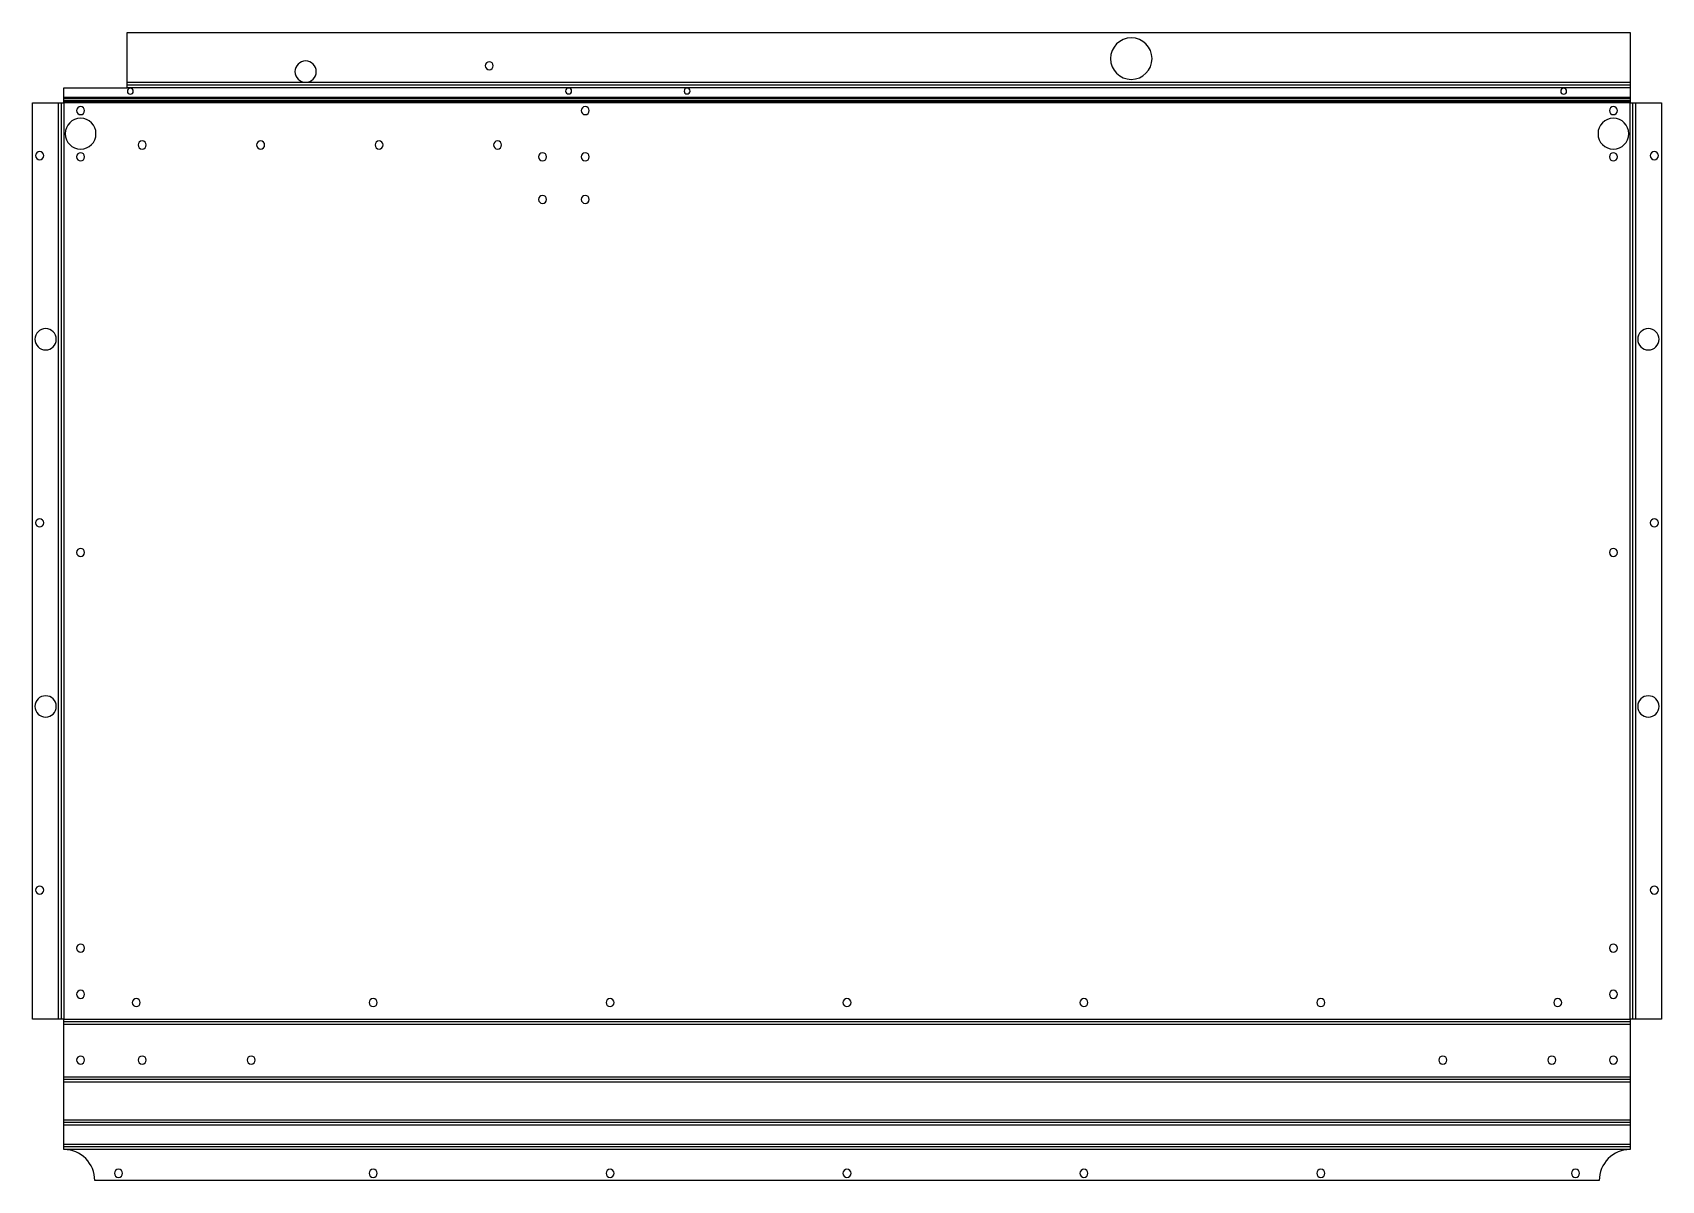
# Model space of a CAD drawing. Header units: millimetres. Extents: x -26 to 661, y 0 to 484.
import ezdxf

# ---------------------------------------------------------------- set-up
doc = ezdxf.new("R2010")
doc.units = ezdxf.units.MM

msp = doc.modelspace()

# ---------------------------------------------------------------- linework, layer by layer
at = {"layer": 'BEND'}
for p, q in [((648, 462.36), (13.6, 462.36)), ((-14.13, 454.81), (-14.13, 68.05)), ((648, 456.63), (-13, 456.63)), ((648, 455.42), (-13, 455.42)), ((649.13, 68.05), (649.13, 454.81)), ((648, 66.92), (-13, 66.92)), ((648, 42.65), (-13, 42.65)), ((648, 24.39), (-13, 24.39)), ((648, 14.13), (-13, 14.13))]:
    msp.add_line(p, q, dxfattribs=at)
at = {"layer": 'BEND_EXTENT'}
for p, q in [((13.6, 463.5), (89, 463.5)), ((648, 461.23), (13.6, 461.23)), ((89, 463.5), (648, 463.5)), ((-15.26, 68.05), (-15.26, 454.81)), ((-13, 457.23), (648, 457.23)), ((-13, 456.02), (648, 456.02)), ((650.26, 454.81), (650.26, 68.05)), ((648, 65.79), (-13, 65.79)), ((-13, 43.79), (648, 43.79)), ((648, 41.52), (-13, 41.52)), ((-13, 25.52), (648, 25.52)), ((648, 23.26), (-13, 23.26)), ((-13, 15.26), (648, 15.26)), ((648, 13), (-13, 13))]:
    msp.add_line(p, q, dxfattribs=at)
msp.add_lwpolyline([(648, 68.05), (648, 454.81), (-13, 454.81), (-13, 68.05)], close=True, dxfattribs=at)
at = {"layer": 'INTERIOR_PROFILES', "extrusion": (0, 0, -1)}
for centre, radius in [((-437.5, 473.5), 8.75), ((-89, 468), 4.5), ((-166.5, 470.5), 1.7), ((-15, 459.73), 1.25), ((-200, 459.83), 1.25), ((-250, 459.83), 1.25), ((-620, 459.73), 1.25), ((6, 441.8), 6.5), ((6, 451.55), 1.7), ((-207, 451.55), 1.7), ((-641, 441.8), 6.5), ((-641, 451.55), 1.7), ((23.26, 432.55), 1.7), ((6, 432.05), 1.7), ((-20, 437.05), 1.7), ((-70, 437.05), 1.7), ((-120, 437.05), 1.7), ((-170, 437.05), 1.7), ((-189, 432.05), 1.7), ((-207, 432.05), 1.7), ((-641, 432.05), 1.7), ((-658.26, 432.55), 1.7), ((-189, 414.05), 1.7), ((-207, 414.05), 1.7), ((20.76, 355.05), 4.5), ((-655.76, 355.05), 4.5), ((23.26, 277.55), 1.7), ((-658.26, 277.55), 1.7), ((6, 265.05), 1.7), ((-641, 265.05), 1.7), ((20.76, 200.05), 4.5), ((-655.76, 200.05), 4.5), ((23.26, 122.55), 1.7), ((-658.26, 122.55), 1.7), ((6, 98.05), 1.7), ((-641, 98.05), 1.7), ((6, 78.55), 1.7), ((-17.5, 75.05), 1.7), ((-117.5, 75.05), 1.7), ((-217.5, 75.05), 1.7), ((-317.5, 75.05), 1.7), ((-417.5, 75.05), 1.7), ((-517.5, 75.05), 1.7), ((-617.5, 75.05), 1.7), ((-641, 78.55), 1.7), ((6, 50.79), 1.7), ((-20, 50.79), 1.7), ((-66, 50.79), 1.7), ((-569, 50.79), 1.7), ((-615, 50.79), 1.7), ((-641, 50.79), 1.7), ((-10, 3), 1.7), ((-117.5, 3), 1.7), ((-217.5, 3), 1.7), ((-317.5, 3), 1.7), ((-417.5, 3), 1.7), ((-517.5, 3), 1.7), ((-625, 3), 1.7)]:
    msp.add_circle(centre, radius, dxfattribs=at)
at = {"layer": 'OUTER_PROFILES'}
msp.add_lwpolyline([(-13, 461.23), (13.6, 461.23), (13.6, 484.5), (648, 484.5), (648, 461.23), (648, 457.23), (648, 456.02), (648, 454.81), (661.26, 454.81), (661.26, 68.05), (648, 68.05), (648, 65.79), (648, 41.52), (648, 23.26), (648, 13, 0.414214), (635, 0), (0, 0, 0.414214), (-13, 13), (-13, 23.26), (-13, 41.52), (-13, 65.79), (-13, 68.05), (-26.26, 68.05), (-26.26, 454.81), (-13, 454.81), (-13, 456.02), (-13, 457.23)], format="xyb", close=True, dxfattribs=at)

doc.saveas('drawing.dxf')
